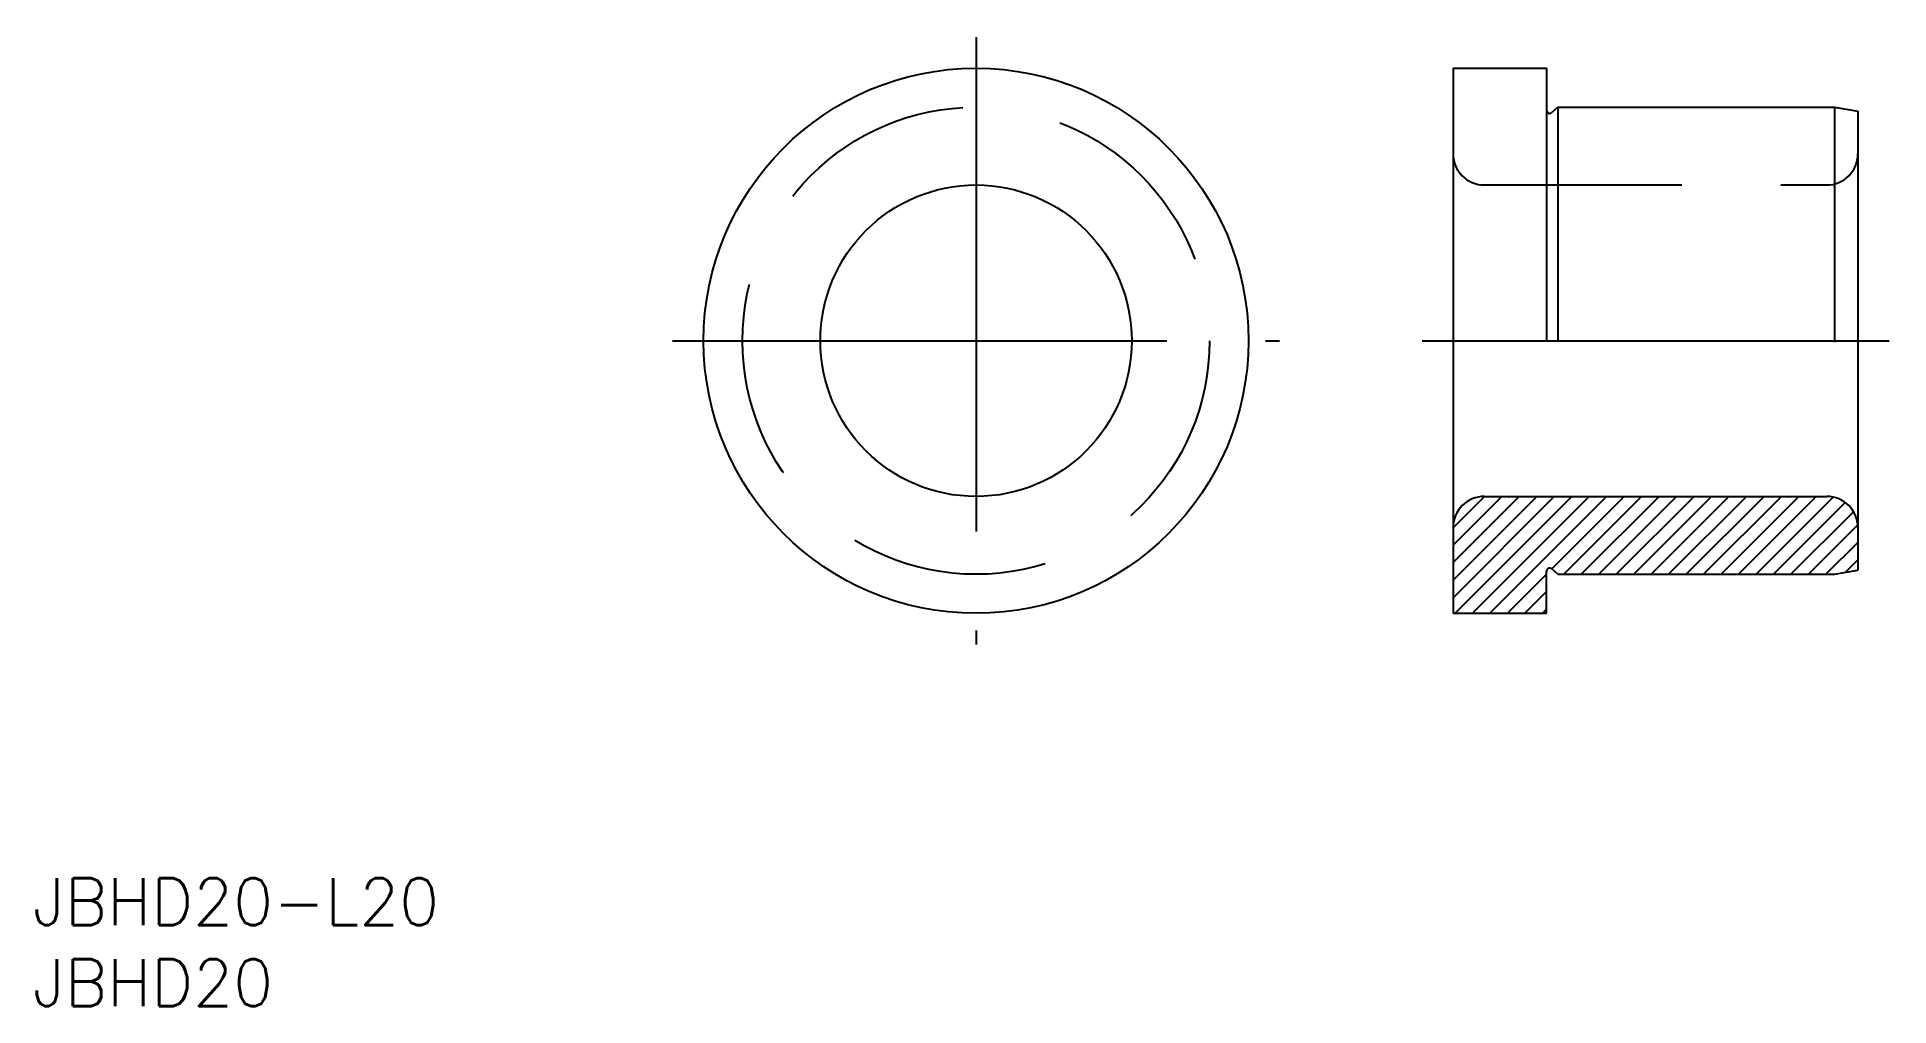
# Model space of a CAD drawing. Extents: x -60 to 59, y -43 to 20.
import ezdxf

# ---------------------------------------------------------------- set-up
doc = ezdxf.new("R2010")
doc.units = 0
doc.linetypes.add('CENTER', pattern=[50.8, 31.75, -6.35, 6.35, -6.35])
doc.linetypes.add('DASHED', pattern=[19.05, 12.7, -6.35])
doc.layers.get('0').update_dxf_attribs({"linetype": 'CONTINUOUS'})
doc.layers.add('CENTER', color=1, linetype='CENTER')
doc.styles.get("Standard").update_dxf_attribs({"font": 'txt.shx', "height": 3, "bigfont": 'bigfont.shx'})

msp = doc.modelspace()

# ---------------------------------------------------------------- linework, layer by layer
at = {"color": 7, "linetype": 'CONTINUOUS'}
for p, q in [((30.65, 17.5), (30.65, -17.5)), ((30.65, 17.5), (36.65, 17.5)), ((36.65, 17.5), (36.65, 0)), ((37.37, 15), (36.98, 14.65)), ((37.37, 15), (37.37, 0)), ((37.37, 15), (55.15, 15)), ((55.15, 15), (55.15, -0.09)), ((55.15, 15), (56.65, 14.74)), ((56.65, 14.74), (56.65, -14.74)), ((32.65, -10), (54.65, -10)), ((36.65, -17.5), (36.65, -14.8)), ((37.37, -15), (36.98, -14.65)), ((37.37, -15), (55.15, -15)), ((55.15, -15), (56.65, -14.74)), ((30.65, -17.5), (36.65, -17.5))]:
    msp.add_line(p, q, dxfattribs=at)
at = {"color": 3, "linetype": 'DASHED'}
msp.add_line((32.65, 10), (54.65, 10), dxfattribs=at)
at = {"color": 3, "linetype": 'CONTINUOUS'}
for p, q in [((30.65, -12.01), (32.66, -10)), ((30.65, -13.13), (33.78, -10)), ((30.65, -14.25), (34.9, -10)), ((30.65, -15.38), (36.02, -10)), ((30.65, -16.5), (37.15, -10)), ((30.77, -17.5), (38.27, -10)), ((31.89, -17.5), (39.39, -10)), ((33.01, -17.5), (40.51, -10)), ((36.98, -14.65), (41.64, -10)), ((37.76, -15), (42.76, -10)), ((38.88, -15), (43.88, -10)), ((40, -15), (45, -10)), ((41.13, -15), (46.13, -10)), ((42.25, -15), (47.25, -10)), ((43.37, -15), (48.37, -10)), ((44.49, -15), (49.49, -10)), ((45.62, -15), (50.62, -10)), ((46.74, -15), (51.74, -10)), ((47.86, -15), (52.86, -10)), ((48.98, -15), (53.98, -10)), ((50.11, -15), (55.06, -10.04)), ((51.23, -15), (55.84, -10.39)), ((52.35, -15), (56.37, -10.98)), ((53.47, -15), (56.64, -11.83)), ((54.6, -15), (56.65, -12.95)), ((55.84, -14.88), (56.65, -14.07)), ((34.14, -17.5), (36.65, -14.99)), ((35.26, -17.5), (36.65, -16.11)), ((36.38, -17.5), (36.65, -17.24))]:
    msp.add_line(p, q, dxfattribs=at)
at = {"color": 7, "linetype": 'CONTINUOUS'}
for radius in [17.5, 10]:
    msp.add_circle((0, 0), radius, dxfattribs=at)
at = {"color": 3, "linetype": 'DASHED'}
msp.add_circle((0, 0), 15, dxfattribs=at)
at = {"color": 7, "linetype": 'CONTINUOUS'}
for centre, radius, start, end in [((36.85, 14.8), 0.2, 180, 312.075), ((32.65, -12), 2, 90, 180), ((54.65, -12), 2, 0, 90), ((36.85, -14.8), 0.2, 47.925, 180)]:
    msp.add_arc(centre, radius, start, end, dxfattribs=at)
at = {"color": 3, "linetype": 'DASHED'}
for centre, start, end in [((32.65, 12), 180, 270), ((54.65, 12), 270, 0)]:
    msp.add_arc(centre, 2, start, end, dxfattribs=at)
at = {"layer": 'CENTER', "color": 1, "linetype": 'CENTER'}
for p, q in [((0, 19.5), (0, -19.5)), ((-19.5, 0), (19.5, 0)), ((28.65, 0), (58.65, 0))]:
    msp.add_line(p, q, dxfattribs=at)

# ---------------------------------------------------------------- texts
at = {"color": 7, "linetype": 'CONTINUOUS'}
for s, p in [('JBHD20-L20', (-60.58, -37.52)), ('JBHD20', (-60.58, -42.72))]:
    msp.add_text(s, height=3, dxfattribs=at).set_placement(p)

doc.saveas('drawing.dxf')
